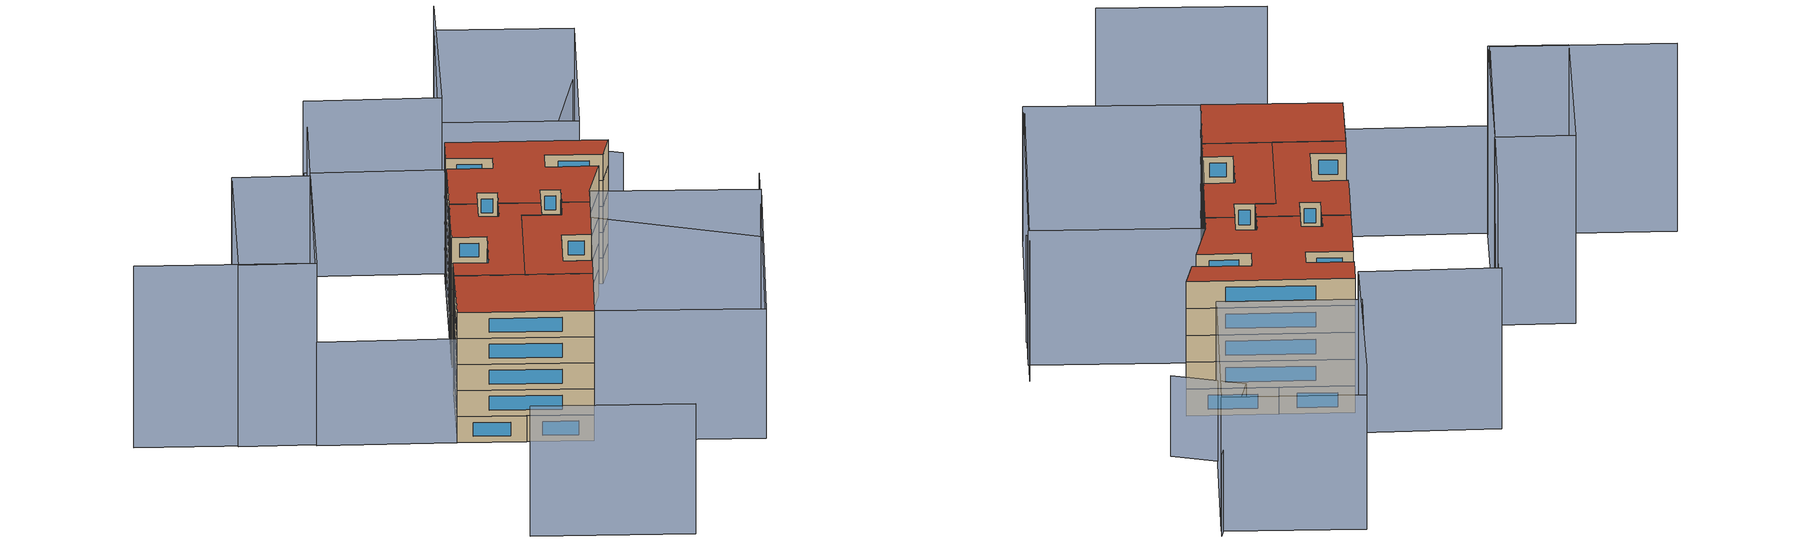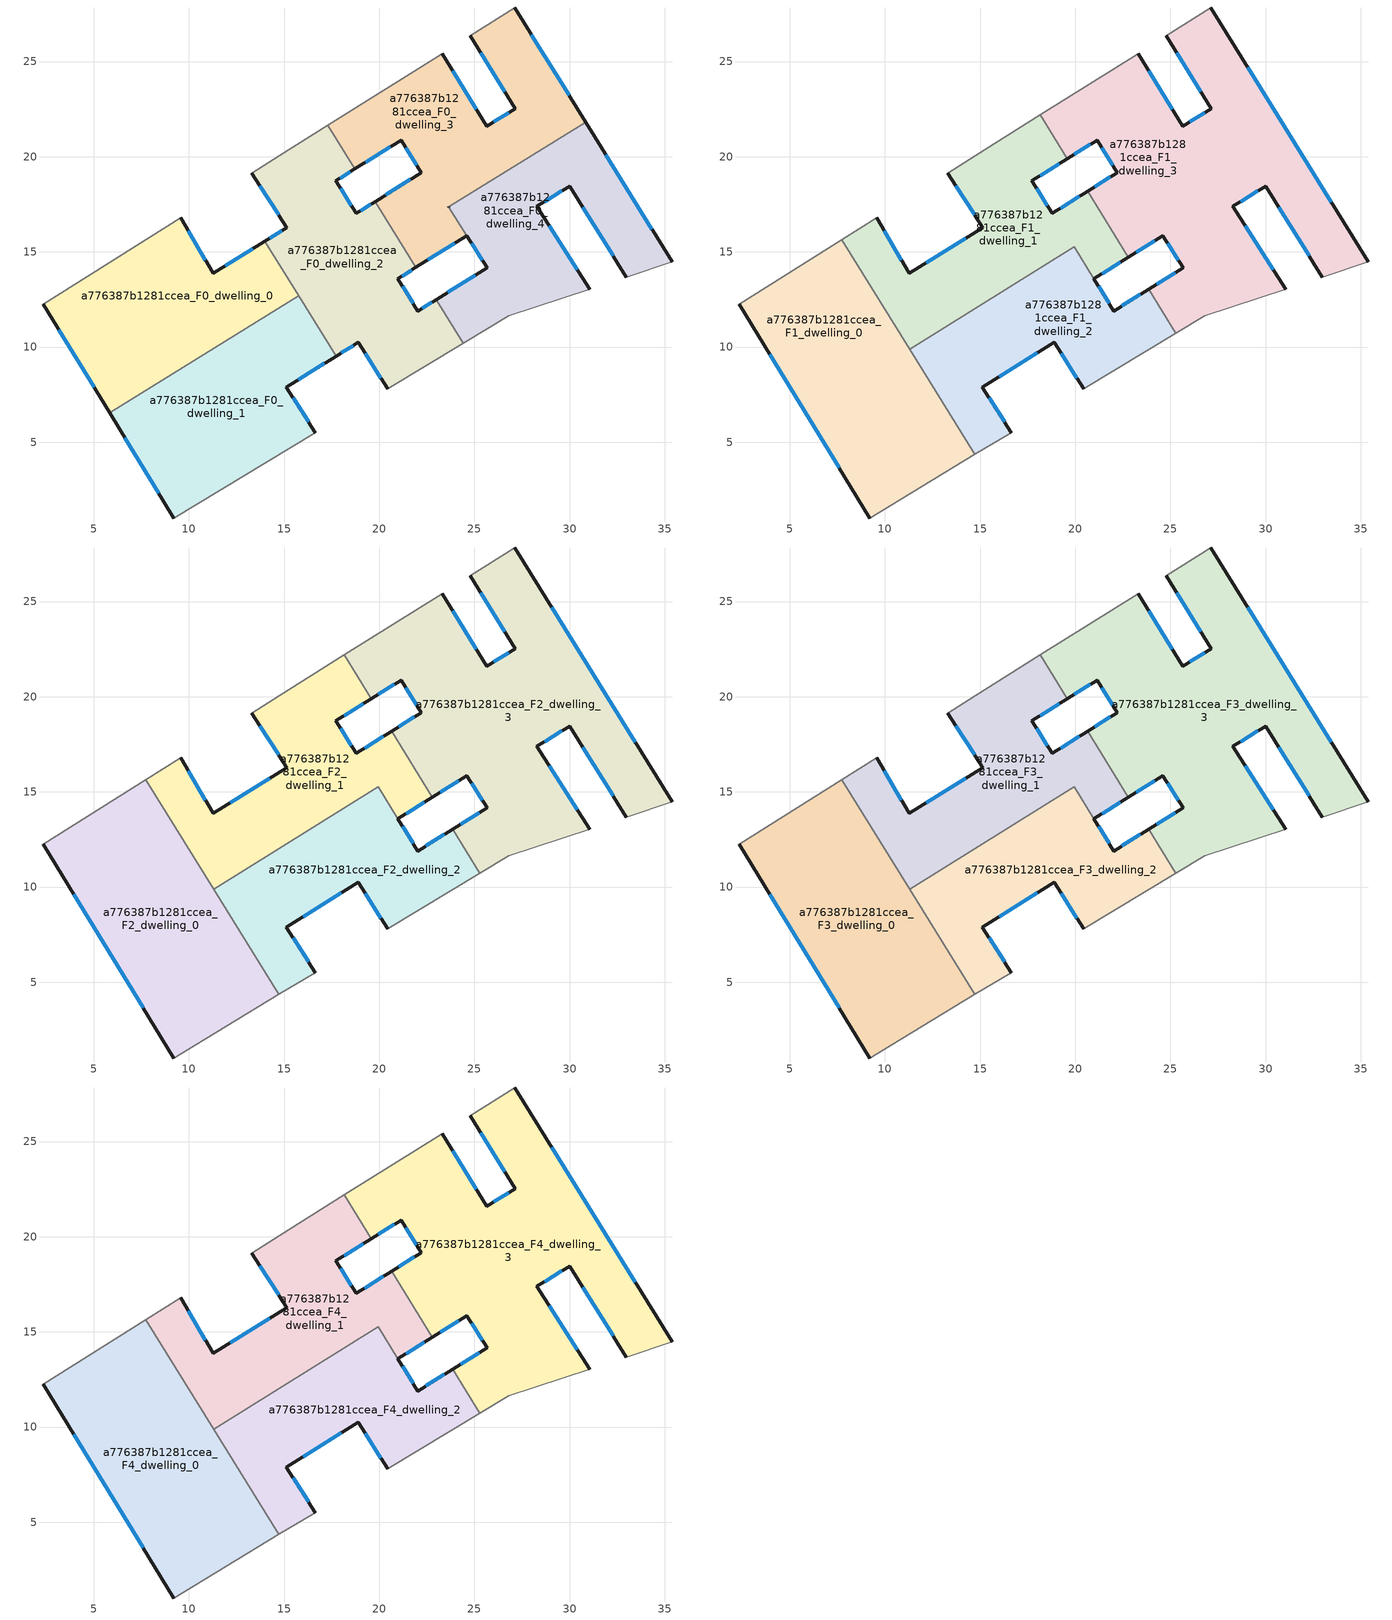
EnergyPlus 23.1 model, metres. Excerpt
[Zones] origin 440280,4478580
a776387b1281ccea_F0_dwelling_0
 floor ground (EU_floor_Construction): 13.99,15.56 15.76,12.69 5.83,6.54 2.34,12.26 9.56,16.8 11.27,13.88 z0
 wall outside (EU_wall_Construction): 13.99,15.56 11.27,13.88 9.56,16.8 / 2.34,12.26 5.83,6.54 z0:3
 wall to a776387b1281ccea_F0_dwelling_1 (EU_wall_Construction): 5.83,6.54 15.76,12.69 z0:3
 wall adiabatic (EU_wall_Construction): 9.56,16.8 2.34,12.26 z0:3
 wall to a776387b1281ccea_F0_dwelling_2 (EU_wall_Construction): 15.76,12.69 13.99,15.56 z0:3
 window (EU_Window_Construction): 10.87,14.56 9.96,16.11 / 13.35,15.16 11.91,14.27 / 3.16,10.92 5.02,7.88 z0.7:2.3
a776387b1281ccea_F0_dwelling_1
 floor ground (EU_floor_Construction): 15.76,12.69 17.73,9.52 15.12,7.89 16.65,5.51 9.2,1.01 5.83,6.54 z0
 wall outside (EU_wall_Construction): 5.83,6.54 9.2,1.01 / 16.65,5.51 15.12,7.89 17.73,9.52 z0:3
 wall adiabatic (EU_wall_Construction): 9.2,1.01 16.65,5.51 z0:3
 wall to a776387b1281ccea_F0_dwelling_2 (EU_wall_Construction): 17.73,9.52 15.76,12.69 z0:3
 window (EU_Window_Construction): 6.62,5.24 8.41,2.31 / 15.73,8.27 17.12,9.14 / 16.29,6.07 15.48,7.34 z0.7:2.3
a776387b1281ccea_F0_dwelling_2
 floor ground (EU_floor_Construction): 19.78,17.64 21.93,14.18 20.98,13.59 22.03,11.89 22.98,12.48 24.41,10.18 20.44,7.8 18.9,10.24 17.73,9.52 13.99,15.56 15.15,16.28 13.3,19.14 14.74,20.05 17.3,21.65 18.72,19.36 17.72,18.73 18.79,17.02 z0
 wall outside (EU_wall_Construction): 19.78,17.64 18.79,17.02 17.72,18.73 18.72,19.36 / 22.98,12.48 22.03,11.89 20.98,13.59 21.93,14.18 / 17.73,9.52 18.9,10.24 20.44,7.8 / 13.3,19.14 15.15,16.28 13.99,15.56 z0:3
 wall to a776387b1281ccea_F0_dwelling_3 (EU_wall_Construction): 18.72,19.36 17.3,21.65 / 21.93,14.18 19.78,17.64 z0:3
 wall to a776387b1281ccea_F0_dwelling_4 (EU_wall_Construction): 24.41,10.18 22.98,12.48 z0:3
 wall adiabatic (EU_wall_Construction): 20.44,7.8 24.41,10.18 / 17.3,21.65 14.74,20.05 13.3,19.14 z0:3
 window (EU_Window_Construction): 17.95,18.88 18.49,19.21 / 18.54,17.42 17.97,18.33 / 19.55,17.5 19.02,17.17 / 21.21,13.73 21.71,14.04 / 21.79,12.29 21.23,13.19 / 22.76,12.35 22.25,12.03 / 19.26,9.67 20.08,8.37 / 18,9.69 18.62,10.07 / 14.88,16.11 14.26,15.73 / 13.73,18.47 14.71,16.95 z0.7:2.3
a776387b1281ccea_F0_dwelling_3
 floor ground (EU_floor_Construction): 27.13,27.81 30.85,21.81 23.65,17.36 24.6,15.86 21.93,14.18 19.78,17.64 22.21,19.16 21.14,20.87 18.72,19.36 17.3,21.65 23.31,25.4 25.65,21.61 27.15,22.53 24.78,26.36 z0
 wall outside (EU_wall_Construction): 18.72,19.36 21.14,20.87 22.21,19.16 19.78,17.64 / 24.78,26.36 27.15,22.53 25.65,21.61 23.31,25.4 / 30.85,21.81 27.13,27.81 / 21.93,14.18 24.6,15.86 z0:3; 23.66,17.36,3 23.65,17.36,0 23.66,17.36,0
 wall adiabatic (EU_wall_Construction): 23.31,25.4 17.3,21.65 / 27.13,27.81 24.78,26.36 z0:3
 wall to a776387b1281ccea_F0_dwelling_4 (EU_wall_Construction): 23.66,17.36 30.85,21.81 / 24.6,15.86 23.65,17.36 z0:3
 window (EU_Window_Construction): 21.64,18.81 20.35,18 / 21.39,20.47 21.96,19.56 / 19.29,19.71 20.58,20.51 / 25.1,22.5 23.86,24.51 / 26.8,22.31 26,21.82 / 25.34,25.46 26.6,23.43 / 29.98,23.22 28,26.41 / 22.56,14.57 23.97,15.46 z0.7:2.3
a776387b1281ccea_F0_dwelling_4
 floor ground (EU_floor_Construction): 30.85,21.81 35.4,14.47 32.99,13.67 30,18.46 28.28,17.39 31.05,13.03 26.81,11.63 24.41,10.18 22.98,12.48 25.67,14.16 23.66,17.36 z0
 wall outside (EU_wall_Construction): 31.05,13.03 28.28,17.39 30,18.46 32.99,13.67 / 35.4,14.47 30.85,21.81 / 24.6,15.86 25.67,14.16 22.98,12.48 z0:3
 wall adiabatic (EU_wall_Construction): 24.41,10.18 26.81,11.63 31.05,13.03 / 32.99,13.67 35.4,14.47 z0:3
 window (EU_Window_Construction): 30.4,14.05 28.93,16.37 / 25.04,13.77 23.61,12.88 / 34.33,16.19 31.91,20.09 / 30.7,17.33 32.29,14.79 / 28.68,17.64 29.6,18.21 / 24.85,15.46 25.42,14.56 z0.7:2.3
a776387b1281ccea_F1_dwelling_0
 floor to a776387b1281ccea_F0_dwelling_0 (EU_floor_Construction): 7.73,15.64 11.28,9.92 5.83,6.54 2.34,12.26 z3
 floor to a776387b1281ccea_F0_dwelling_1 (EU_floor_Construction): 11.28,9.92 14.73,4.35 9.2,1.01 5.83,6.54 z3
 wall outside (EU_wall_Construction): 2.34,12.26 9.2,1.01 z3:6
 wall adiabatic (EU_wall_Construction): 9.2,1.01 14.73,4.35 / 7.73,15.64 2.34,12.26 z3:6
 wall to a776387b1281ccea_F1_dwelling_1 (EU_wall_Construction): 11.3,9.89 7.73,15.64 z3:6
 wall to a776387b1281ccea_F1_dwelling_2 (EU_wall_Construction): 14.73,4.35 11.3,9.89 z3:6
 window (EU_Window_Construction): 3.95,9.63 7.59,3.65 z3.7:5.3
a776387b1281ccea_F1_dwelling_1
 floor to a776387b1281ccea_F0_dwelling_2 (EU_floor_Construction): 18.72,19.36 17.72,18.73 18.79,17.02 19.78,17.64 21.93,14.18 20.98,13.59 19.96,15.25 15.78,12.67 13.99,15.56 15.15,16.28 13.3,19.14 14.74,20.05 17.3,21.65 z3
 floor to a776387b1281ccea_F0_dwelling_0 (EU_floor_Construction): 13.99,15.56 15.76,12.69 11.28,9.92 7.73,15.64 9.56,16.8 11.27,13.88 z3
 floor to a776387b1281ccea_F0_dwelling_3 (EU_floor_Construction): 20.65,18.19 22.8,14.72 21.93,14.18 19.78,17.64 z3; 18.17,22.19 19.59,19.9 18.72,19.36 17.3,21.65 z3
 floor to a776387b1281ccea_F0_dwelling_1 (EU_floor_Construction): 15.76,12.69 15.78,12.67 11.3,9.89 11.28,9.92 z3
 wall outside (EU_wall_Construction): 13.3,19.14 15.15,16.28 11.27,13.88 9.56,16.8 / 20.65,18.19 18.79,17.02 17.72,18.73 19.59,19.9 / 20.98,13.59 22.8,14.72 z3:6
 wall to a776387b1281ccea_F1_dwelling_2 (EU_wall_Construction): 11.3,9.89 19.96,15.25 20.98,13.59 z3:6
 wall adiabatic (EU_wall_Construction): 9.56,16.8 7.73,15.64 / 18.17,22.19 14.74,20.05 13.3,19.14 z3:6
 wall to a776387b1281ccea_F1_dwelling_3 (EU_wall_Construction): 19.59,19.9 18.17,22.19 / 22.8,14.72 20.65,18.19 z3:6
 window (EU_Window_Construction): 10.87,14.56 9.96,16.11 / 14.24,15.71 12.18,14.44 / 13.73,18.47 14.71,16.95 / 18.16,19 19.15,19.62 / 18.54,17.42 17.97,18.33 / 20.22,17.91 19.23,17.3 / 21.41,13.85 22.37,14.46 z3.7:5.3
a776387b1281ccea_F1_dwelling_2
 floor to a776387b1281ccea_F0_dwelling_1 (EU_floor_Construction): 15.78,12.67 17.73,9.52 15.12,7.89 16.65,5.51 14.73,4.35 11.3,9.89 z3
 floor to a776387b1281ccea_F0_dwelling_2 (EU_floor_Construction): 22.98,12.48 24.41,10.19 20.44,7.8 18.9,10.24 17.73,9.52 15.78,12.67 19.96,15.25 22.03,11.89 z3
 floor to a776387b1281ccea_F0_dwelling_4 (EU_floor_Construction): 23.85,13.02 25.28,10.71 24.41,10.19 22.98,12.48 z3
 wall outside (EU_wall_Construction): 16.65,5.51 15.12,7.89 18.9,10.24 20.44,7.8 / 23.85,13.03 22.03,11.89 20.98,13.59 z3:6
 wall to a776387b1281ccea_F1_dwelling_3 (EU_wall_Construction): 25.28,10.71 23.85,13.03 z3:6
 wall adiabatic (EU_wall_Construction): 20.44,7.8 25.28,10.71 / 14.73,4.35 16.65,5.51 z3:6
 window (EU_Window_Construction): 19.26,9.67 20.08,8.37 / 16.01,8.44 18.01,9.69 / 16.29,6.07 15.48,7.34 / 23.42,12.76 22.46,12.16 / 21.79,12.29 21.23,13.19 z3.7:5.3
a776387b1281ccea_F1_dwelling_3
 floor to a776387b1281ccea_F0_dwelling_3 (EU_floor_Construction): 27.13,27.81 30.85,21.81 23.65,17.36 24.6,15.86 22.8,14.72 20.65,18.19 22.21,19.16 21.14,20.87 19.59,19.9 18.17,22.19 23.31,25.4 25.65,21.61 27.15,22.53 24.78,26.36 z3
 floor to a776387b1281ccea_F0_dwelling_4 (EU_floor_Construction): 30.85,21.81 35.4,14.47 32.99,13.67 30,18.46 28.28,17.39 31.05,13.03 26.81,11.63 25.28,10.71 23.85,13.02 25.67,14.16 23.66,17.36 z3
 wall outside (EU_wall_Construction): 24.78,26.36 27.15,22.53 25.65,21.61 23.31,25.4 / 35.4,14.47 27.13,27.81 / 31.05,13.03 28.28,17.39 30,18.46 32.99,13.67 / 22.8,14.72 24.6,15.86 25.67,14.16 23.85,13.03 / 19.59,19.9 21.14,20.87 22.21,19.16 20.65,18.19 z3:6
 wall adiabatic (EU_wall_Construction): 27.13,27.81 24.78,26.36 / 32.99,13.67 35.4,14.47 / 25.28,10.71 26.81,11.63 31.05,13.03 / 23.31,25.4 18.17,22.19 z3:6
 window (EU_Window_Construction): 25.34,25.46 26.6,23.43 / 33.46,17.59 29.06,24.69 / 30.7,17.33 32.29,14.79 / 28.68,17.64 29.6,18.21 / 30.4,14.05 28.93,16.37 / 25.24,13.89 24.28,13.29 / 24.85,15.46 25.42,14.56 / 23.22,14.99 24.18,15.59 / 21.84,18.93 21.02,18.42 / 21.39,20.47 21.96,19.56 / 19.95,20.13 20.78,20.64 / 25.1,22.5 23.86,24.51 / 26.8,22.31 26,21.82 z3.7:5.3
a776387b1281ccea_F2_dwelling_0
 floor to a776387b1281ccea_F1_dwelling_0 (EU_floor_Construction): 7.73,15.64 14.73,4.35 9.2,1.01 2.34,12.26 z6
 wall outside (EU_wall_Construction): 2.34,12.26 9.2,1.01 z6:9
 wall adiabatic (EU_wall_Construction): 9.2,1.01 14.73,4.35 / 7.73,15.64 2.34,12.26 z6:9
 wall to a776387b1281ccea_F2_dwelling_1 (EU_wall_Construction): 11.3,9.89 7.73,15.64 z6:9
 wall to a776387b1281ccea_F2_dwelling_2 (EU_wall_Construction): 14.73,4.35 11.3,9.89 z6:9
 window (EU_Window_Construction): 3.95,9.63 7.59,3.65 z6.7:8.3
a776387b1281ccea_F2_dwelling_1
 floor to a776387b1281ccea_F1_dwelling_1 (EU_floor_Construction): 19.59,19.9 17.72,18.73 18.79,17.02 20.65,18.19 22.8,14.72 20.98,13.59 19.96,15.25 11.3,9.89 7.73,15.64 9.56,16.8 11.27,13.88 15.15,16.28 13.3,19.14 14.74,20.05 18.17,22.19 z6
 wall outside (EU_wall_Construction): 13.3,19.14 15.15,16.28 11.27,13.88 9.56,16.8 / 20.65,18.19 18.79,17.02 17.72,18.73 19.59,19.9 / 20.98,13.59 22.8,14.72 z6:9
 wall to a776387b1281ccea_F2_dwelling_2 (EU_wall_Construction): 11.3,9.89 19.96,15.25 20.98,13.59 z6:9
 wall adiabatic (EU_wall_Construction): 9.56,16.8 7.73,15.64 / 18.17,22.19 14.74,20.05 13.3,19.14 z6:9
 wall to a776387b1281ccea_F2_dwelling_3 (EU_wall_Construction): 19.59,19.9 18.17,22.19 / 22.8,14.72 20.65,18.19 z6:9
 window (EU_Window_Construction): 10.87,14.56 9.96,16.11 / 14.24,15.71 12.18,14.44 / 13.73,18.47 14.71,16.95 / 18.16,19 19.15,19.62 / 18.54,17.42 17.97,18.33 / 20.22,17.91 19.23,17.3 / 21.41,13.85 22.37,14.46 z6.7:8.3
a776387b1281ccea_F2_dwelling_2
 floor to a776387b1281ccea_F1_dwelling_2 (EU_floor_Construction): 23.85,13.03 25.28,10.71 20.44,7.8 18.9,10.24 15.12,7.89 16.65,5.51 14.73,4.35 11.3,9.89 19.96,15.25 22.03,11.89 z6
 wall outside (EU_wall_Construction): 16.65,5.51 15.12,7.89 18.9,10.24 20.44,7.8 / 23.85,13.03 22.03,11.89 20.98,13.59 z6:9
 wall to a776387b1281ccea_F2_dwelling_3 (EU_wall_Construction): 25.28,10.71 23.85,13.03 z6:9
 wall adiabatic (EU_wall_Construction): 20.44,7.8 25.28,10.71 / 14.73,4.35 16.65,5.51 z6:9
 window (EU_Window_Construction): 19.26,9.67 20.08,8.37 / 16.01,8.44 18.01,9.69 / 16.29,6.07 15.48,7.34 / 23.42,12.76 22.46,12.16 / 21.79,12.29 21.23,13.19 z6.7:8.3
a776387b1281ccea_F2_dwelling_3
 floor to a776387b1281ccea_F1_dwelling_3 (EU_floor_Construction): 27.13,27.81 35.4,14.47 32.99,13.67 30,18.46 28.28,17.39 31.05,13.03 26.81,11.63 25.28,10.71 23.85,13.03 25.67,14.16 24.6,15.86 22.8,14.72 20.65,18.19 22.21,19.16 21.14,20.87 19.59,19.9 18.17,22.19 23.31,25.4 25.65,21.61 27.15,22.53 24.78,26.36 z6
 wall outside (EU_wall_Construction): 24.78,26.36 27.15,22.53 25.65,21.61 23.31,25.4 / 35.4,14.47 27.13,27.81 / 31.05,13.03 28.28,17.39 30,18.46 32.99,13.67 / 22.8,14.72 24.6,15.86 25.67,14.16 23.85,13.03 / 19.59,19.9 21.14,20.87 22.21,19.16 20.65,18.19 z6:9
 wall adiabatic (EU_wall_Construction): 27.13,27.81 24.78,26.36 / 32.99,13.67 35.4,14.47 / 25.28,10.71 26.81,11.63 31.05,13.03 / 23.31,25.4 18.17,22.19 z6:9
 window (EU_Window_Construction): 25.34,25.46 26.6,23.43 / 33.46,17.59 29.06,24.69 / 30.7,17.33 32.29,14.79 / 28.68,17.64 29.6,18.21 / 30.4,14.05 28.93,16.37 / 25.24,13.89 24.28,13.29 / 24.85,15.46 25.42,14.56 / 23.22,14.99 24.18,15.59 / 21.84,18.93 21.02,18.42 / 21.39,20.47 21.96,19.56 / 19.95,20.13 20.78,20.64 / 25.1,22.5 23.86,24.51 / 26.8,22.31 26,21.82 z6.7:8.3
a776387b1281ccea_F3_dwelling_0
 floor to a776387b1281ccea_F2_dwelling_0 (EU_floor_Construction): 7.73,15.64 14.73,4.35 9.2,1.01 2.34,12.26 z9
 wall outside (EU_wall_Construction): 2.34,12.26 9.2,1.01 z9:12
 wall adiabatic (EU_wall_Construction): 9.2,1.01 14.73,4.35 / 7.73,15.64 2.34,12.26 z9:12
 wall to a776387b1281ccea_F3_dwelling_1 (EU_wall_Construction): 11.3,9.89 7.73,15.64 z9:12
 wall to a776387b1281ccea_F3_dwelling_2 (EU_wall_Construction): 14.73,4.35 11.3,9.89 z9:12
 window (EU_Window_Construction): 3.95,9.63 7.59,3.65 z9.7:11.3
a776387b1281ccea_F3_dwelling_1
 floor to a776387b1281ccea_F2_dwelling_1 (EU_floor_Construction): 19.59,19.9 17.72,18.73 18.79,17.02 20.65,18.19 22.8,14.72 20.98,13.59 19.96,15.25 11.3,9.89 7.73,15.64 9.56,16.8 11.27,13.88 15.15,16.28 13.3,19.14 14.74,20.05 18.17,22.19 z9
 wall outside (EU_wall_Construction): 13.3,19.14 15.15,16.28 11.27,13.88 9.56,16.8 / 20.65,18.19 18.79,17.02 17.72,18.73 19.59,19.9 / 20.98,13.59 22.8,14.72 z9:12
 wall to a776387b1281ccea_F3_dwelling_2 (EU_wall_Construction): 11.3,9.89 19.96,15.25 20.98,13.59 z9:12
 wall adiabatic (EU_wall_Construction): 9.56,16.8 7.73,15.64 / 18.17,22.19 14.74,20.05 13.3,19.14 z9:12
 wall to a776387b1281ccea_F3_dwelling_3 (EU_wall_Construction): 19.59,19.9 18.17,22.19 / 22.8,14.72 20.65,18.19 z9:12
 window (EU_Window_Construction): 10.87,14.56 9.96,16.11 / 14.24,15.71 12.18,14.44 / 13.73,18.47 14.71,16.95 / 18.16,19 19.15,19.62 / 18.54,17.42 17.97,18.33 / 20.22,17.91 19.23,17.3 / 21.41,13.85 22.37,14.46 z9.7:11.3
a776387b1281ccea_F3_dwelling_2
 floor to a776387b1281ccea_F2_dwelling_2 (EU_floor_Construction): 23.85,13.03 25.28,10.71 20.44,7.8 18.9,10.24 15.12,7.89 16.65,5.51 14.73,4.35 11.3,9.89 19.96,15.25 22.03,11.89 z9
 wall outside (EU_wall_Construction): 16.65,5.51 15.12,7.89 18.9,10.24 20.44,7.8 / 23.85,13.03 22.03,11.89 20.98,13.59 z9:12
 wall to a776387b1281ccea_F3_dwelling_3 (EU_wall_Construction): 25.28,10.71 23.85,13.03 z9:12
 wall adiabatic (EU_wall_Construction): 20.44,7.8 25.28,10.71 / 14.73,4.35 16.65,5.51 z9:12
 window (EU_Window_Construction): 19.26,9.67 20.08,8.37 / 16.01,8.44 18.01,9.69 / 16.29,6.07 15.48,7.34 / 23.42,12.76 22.46,12.16 / 21.79,12.29 21.23,13.19 z9.7:11.3
a776387b1281ccea_F3_dwelling_3
 floor to a776387b1281ccea_F2_dwelling_3 (EU_floor_Construction): 27.13,27.81 35.4,14.47 32.99,13.67 30,18.46 28.28,17.39 31.05,13.03 26.81,11.63 25.28,10.71 23.85,13.03 25.67,14.16 24.6,15.86 22.8,14.72 20.65,18.19 22.21,19.16 21.14,20.87 19.59,19.9 18.17,22.19 23.31,25.4 25.65,21.61 27.15,22.53 24.78,26.36 z9
 wall outside (EU_wall_Construction): 24.78,26.36 27.15,22.53 25.65,21.61 23.31,25.4 / 35.4,14.47 27.13,27.81 / 31.05,13.03 28.28,17.39 30,18.46 32.99,13.67 / 22.8,14.72 24.6,15.86 25.67,14.16 23.85,13.03 / 19.59,19.9 21.14,20.87 22.21,19.16 20.65,18.19 z9:12
 wall adiabatic (EU_wall_Construction): 27.13,27.81 24.78,26.36 / 32.99,13.67 35.4,14.47 / 25.28,10.71 26.81,11.63 31.05,13.03 / 23.31,25.4 18.17,22.19 z9:12
 window (EU_Window_Construction): 25.34,25.46 26.6,23.43 / 33.46,17.59 29.06,24.69 / 30.7,17.33 32.29,14.79 / 28.68,17.64 29.6,18.21 / 30.4,14.05 28.93,16.37 / 25.24,13.89 24.28,13.29 / 24.85,15.46 25.42,14.56 / 23.22,14.99 24.18,15.59 / 21.84,18.93 21.02,18.42 / 21.39,20.47 21.96,19.56 / 19.95,20.13 20.78,20.64 / 25.1,22.5 23.86,24.51 / 26.8,22.31 26,21.82 z9.7:11.3
a776387b1281ccea_F4_dwelling_0
 floor to a776387b1281ccea_F3_dwelling_0 (EU_floor_Construction): 7.73,15.64 14.73,4.35 9.2,1.01 2.34,12.26 z12
 wall outside (EU_wall_Construction): 2.34,12.26 9.2,1.01 z12:15
 wall adiabatic (EU_wall_Construction): 9.2,1.01 14.73,4.35 / 7.73,15.64 2.34,12.26 z12:15
 wall to a776387b1281ccea_F4_dwelling_1 (EU_wall_Construction): 11.3,9.89 7.73,15.64 z12:15
 wall to a776387b1281ccea_F4_dwelling_2 (EU_wall_Construction): 14.73,4.35 11.3,9.89 z12:15
 window (EU_Window_Construction): 3.95,9.63 7.59,3.65 z12.7:14.3
 roof outside (EU_roof_Construction): 14.73,4.35 7.73,15.64 2.34,12.26 9.2,1.01 z15
a776387b1281ccea_F4_dwelling_1
 floor to a776387b1281ccea_F3_dwelling_1 (EU_floor_Construction): 19.59,19.9 17.72,18.73 18.79,17.02 20.65,18.19 22.8,14.72 20.98,13.59 19.96,15.25 11.3,9.89 7.73,15.64 9.56,16.8 11.27,13.88 15.15,16.28 13.3,19.14 14.74,20.05 18.17,22.19 z12
 wall outside (EU_wall_Construction): 13.3,19.14 15.15,16.28 11.27,13.88 9.56,16.8 / 20.65,18.19 18.79,17.02 17.72,18.73 19.59,19.9 / 20.98,13.59 22.8,14.72 z12:15
 wall to a776387b1281ccea_F4_dwelling_2 (EU_wall_Construction): 11.3,9.89 19.96,15.25 20.98,13.59 z12:15
 wall adiabatic (EU_wall_Construction): 9.56,16.8 7.73,15.64 / 18.17,22.19 14.74,20.05 13.3,19.14 z12:15
 wall to a776387b1281ccea_F4_dwelling_3 (EU_wall_Construction): 19.59,19.9 18.17,22.19 / 22.8,14.72 20.65,18.19 z12:15
 window (EU_Window_Construction): 10.87,14.56 9.96,16.11 / 14.24,15.71 12.18,14.44 / 13.73,18.47 14.71,16.95 / 18.16,19 19.15,19.62 / 18.54,17.42 17.97,18.33 / 20.22,17.91 19.23,17.3 / 21.41,13.85 22.37,14.46 z12.7:14.3
 roof outside (EU_roof_Construction): 20.98,13.59 22.8,14.72 20.65,18.19 18.79,17.02 17.72,18.73 19.59,19.9 18.17,22.19 14.74,20.05 13.3,19.14 15.15,16.28 11.27,13.88 9.56,16.8 7.73,15.64 11.3,9.89 19.96,15.25 z15
a776387b1281ccea_F4_dwelling_2
 floor to a776387b1281ccea_F3_dwelling_2 (EU_floor_Construction): 23.85,13.03 25.28,10.71 20.44,7.8 18.9,10.24 15.12,7.89 16.65,5.51 14.73,4.35 11.3,9.89 19.96,15.25 22.03,11.89 z12
 wall outside (EU_wall_Construction): 16.65,5.51 15.12,7.89 18.9,10.24 20.44,7.8 / 23.85,13.03 22.03,11.89 20.98,13.59 z12:15
 wall to a776387b1281ccea_F4_dwelling_3 (EU_wall_Construction): 25.28,10.71 23.85,13.03 z12:15
 wall adiabatic (EU_wall_Construction): 20.44,7.8 25.28,10.71 / 14.73,4.35 16.65,5.51 z12:15
 window (EU_Window_Construction): 19.26,9.67 20.08,8.37 / 16.01,8.44 18.01,9.69 / 16.29,6.07 15.48,7.34 / 23.42,12.76 22.46,12.16 / 21.79,12.29 21.23,13.19 z12.7:14.3
 roof outside (EU_roof_Construction): 20.44,7.8 25.28,10.71 23.85,13.03 22.03,11.89 19.96,15.25 11.3,9.89 14.73,4.35 16.65,5.51 15.12,7.89 18.9,10.24 z15
a776387b1281ccea_F4_dwelling_3
 floor to a776387b1281ccea_F3_dwelling_3 (EU_floor_Construction): 27.13,27.81 35.4,14.47 32.99,13.67 30,18.46 28.28,17.39 31.05,13.03 26.81,11.63 25.28,10.71 23.85,13.03 25.67,14.16 24.6,15.86 22.8,14.72 20.65,18.19 22.21,19.16 21.14,20.87 19.59,19.9 18.17,22.19 23.31,25.4 25.65,21.61 27.15,22.53 24.78,26.36 z12
 wall outside (EU_wall_Construction): 24.78,26.36 27.15,22.53 25.65,21.61 23.31,25.4 / 35.4,14.47 27.13,27.81 / 31.05,13.03 28.28,17.39 30,18.46 32.99,13.67 / 22.8,14.72 24.6,15.86 25.67,14.16 23.85,13.03 / 19.59,19.9 21.14,20.87 22.21,19.16 20.65,18.19 z12:15
 wall adiabatic (EU_wall_Construction): 27.13,27.81 24.78,26.36 / 32.99,13.67 35.4,14.47 / 25.28,10.71 26.81,11.63 31.05,13.03 / 23.31,25.4 18.17,22.19 z12:15
 window (EU_Window_Construction): 25.34,25.46 26.6,23.43 / 33.46,17.59 29.06,24.69 / 30.7,17.33 32.29,14.79 / 28.68,17.64 29.6,18.21 / 30.4,14.05 28.93,16.37 / 25.24,13.89 24.28,13.29 / 24.85,15.46 25.42,14.56 / 23.22,14.99 24.18,15.59 / 21.84,18.93 21.02,18.42 / 21.39,20.47 21.96,19.56 / 19.95,20.13 20.78,20.64 / 25.1,22.5 23.86,24.51 / 26.8,22.31 26,21.82 z12.7:14.3
 roof outside (EU_roof_Construction): 35.4,14.47 27.13,27.81 24.78,26.36 27.15,22.53 25.65,21.61 23.31,25.4 18.17,22.19 19.59,19.9 21.14,20.87 22.21,19.16 20.65,18.19 22.8,14.72 24.6,15.86 25.67,14.16 23.85,13.03 25.28,10.71 26.81,11.63 31.05,13.03 28.28,17.39 30,18.46 32.99,13.67 z15
shading: -8.1,-1.78 0.13,-15.37 / 17.73,-12.95 37.56,-1 / 9.2,1.02 26.81,11.64 / 26.81,11.64 35.32,-2.47 / 35.32,-2.47 17.71,-13.1 / 17.71,-13.1 9.2,1.02 / 50.41,26.81 36.87,18.54 / 36.87,18.54 29.83,30.06 / 29.83,30.06 43.38,38.33 / 43.38,38.33 50.41,26.81 z0:15; 32.16,-4.48 26.79,11.62 / -4.83,23.65 19.79,39.14 / 19.79,39.14 26.96,27.74 / 26.96,27.74 2.35,12.25 / 2.35,12.25 -4.83,23.65 z0:12; 41.89,16.54 39.58,23.26 / 39.58,23.26 51.06,27.21 z0:9; 43.16,38.19 29.88,29.69 / 29.88,29.69 22.7,40.91 z0:18; 15.17,36.15 -4.76,23.92 / -4.76,23.92 -13.84,38.71 / -8.68,30.11 4.07,38.14 / 4.07,38.14 8.08,31.77 / 8.08,31.77 -4.67,23.74 / -4.67,23.74 -8.68,30.11 z0:21
[Building]
EU S2 Campaign: North Axis=0; Terrain=City; Solar Distribution=FullExterior
[Site:Location]
Madrid: Latitude=40.5; Longitude=-3.5; Time Zone=1; Elevation=609
[SizingPeriod:WeatherFileDays]
AnnualSizingPeriod: Begin Month=1; Begin Day of Month=1; End Month=12; End Day of Month=31; Day of Week for Start Day=Monday; Use Weather File Daylight Saving Period=No; Use Weather File Rain and Snow Indicators=No
[MATERIAL]
EU_InternalMass_Material: Roughness=MediumRough; Thickness=0.1; Conductivity=1; Density=1800; Specific Heat=900; Thermal Absorptance=0.9; Solar Absorptance=0.7; Visible Absorptance=0.7
[MATERIAL:NOMASS] Roughness=MediumRough; Thermal Absorptance=0.9; Solar Absorptance=0.7; Visible Absorptance=0.7
Name | Thermal Resistance
EU_wall_NoMass | 0.419739
EU_roof_NoMass | 0.352165
EU_floor_NoMass | 0.608284
[WINDOWMATERIAL:SIMPLEGLAZINGSYSTEM]
EU_Window_SimpleGlazing: UFactor=4.8352; Solar Heat Gain Coefficient=0.85; Visible Transmittance=0.85
[CONSTRUCTION]
EU_wall_Construction: EU_wall_NoMass
EU_roof_Construction: EU_roof_NoMass
EU_floor_Construction: EU_floor_NoMass
EU_InternalMass_Construction: EU_InternalMass_Material
EU_Window_Construction: EU_Window_SimpleGlazing
[ZONE] Type=1; Multiplier=1; Ceiling Height=autocalculate; Floor Area=autocalculate; Part of Total Floor Area=Yes
Name | Volume
a776387b1281ccea_F0_dwelling_0 | 203.528
a776387b1281ccea_F1_dwelling_0; a776387b1281ccea_F2_dwelling_0; a776387b1281ccea_F3_dwelling_0; a776387b1281ccea_F4_dwelling_0 | 254.444
a776387b1281ccea_F0_dwelling_1 | 203.563
a776387b1281ccea_F1_dwelling_1; a776387b1281ccea_F2_dwelling_1; a776387b1281ccea_F3_dwelling_1; a776387b1281ccea_F4_dwelling_1 | 205.191
a776387b1281ccea_F0_dwelling_2 | 203.554
a776387b1281ccea_F1_dwelling_2; a776387b1281ccea_F2_dwelling_2; a776387b1281ccea_F3_dwelling_2; a776387b1281ccea_F4_dwelling_2 | 180.093
a776387b1281ccea_F0_dwelling_3 | 220.347
a776387b1281ccea_F1_dwelling_3; a776387b1281ccea_F2_dwelling_3; a776387b1281ccea_F3_dwelling_3; a776387b1281ccea_F4_dwelling_3 | 377.997
a776387b1281ccea_F0_dwelling_4 | 186.723
[INTERNALMASS] Construction=EU_InternalMass_Construction
Name | Zone or ZoneList | Surface Area
a776387b1281ccea_F0_dwelling_0_EU_InternalMass | a776387b1281ccea_F0_dwelling_0 | 67.8421
a776387b1281ccea_F0_dwelling_1_EU_InternalMass | a776387b1281ccea_F0_dwelling_1 | 67.8567
a776387b1281ccea_F0_dwelling_2_EU_InternalMass | a776387b1281ccea_F0_dwelling_2 | 67.8515
a776387b1281ccea_F0_dwelling_3_EU_InternalMass | a776387b1281ccea_F0_dwelling_3 | 73.449
a776387b1281ccea_F0_dwelling_4_EU_InternalMass | a776387b1281ccea_F0_dwelling_4 | 62.2514
a776387b1281ccea_F1_dwelling_0_EU_InternalMass | a776387b1281ccea_F1_dwelling_0 | 84.8145
a776387b1281ccea_F1_dwelling_1_EU_InternalMass | a776387b1281ccea_F1_dwelling_1 | 68.3965
a776387b1281ccea_F1_dwelling_2_EU_InternalMass | a776387b1281ccea_F1_dwelling_2 | 60.0306
a776387b1281ccea_F1_dwelling_3_EU_InternalMass | a776387b1281ccea_F1_dwelling_3 | 125.999
a776387b1281ccea_F2_dwelling_0_EU_InternalMass | a776387b1281ccea_F2_dwelling_0 | 84.8145
a776387b1281ccea_F2_dwelling_1_EU_InternalMass | a776387b1281ccea_F2_dwelling_1 | 68.3965
a776387b1281ccea_F2_dwelling_2_EU_InternalMass | a776387b1281ccea_F2_dwelling_2 | 60.0306
a776387b1281ccea_F2_dwelling_3_EU_InternalMass | a776387b1281ccea_F2_dwelling_3 | 125.999
a776387b1281ccea_F3_dwelling_0_EU_InternalMass | a776387b1281ccea_F3_dwelling_0 | 84.8145
a776387b1281ccea_F3_dwelling_1_EU_InternalMass | a776387b1281ccea_F3_dwelling_1 | 68.3965
a776387b1281ccea_F3_dwelling_2_EU_InternalMass | a776387b1281ccea_F3_dwelling_2 | 60.0306
a776387b1281ccea_F3_dwelling_3_EU_InternalMass | a776387b1281ccea_F3_dwelling_3 | 125.999
a776387b1281ccea_F4_dwelling_0_EU_InternalMass | a776387b1281ccea_F4_dwelling_0 | 84.8145
a776387b1281ccea_F4_dwelling_1_EU_InternalMass | a776387b1281ccea_F4_dwelling_1 | 68.3965
a776387b1281ccea_F4_dwelling_2_EU_InternalMass | a776387b1281ccea_F4_dwelling_2 | 60.0306
a776387b1281ccea_F4_dwelling_3_EU_InternalMass | a776387b1281ccea_F4_dwelling_3 | 125.999
[OTHEREQUIPMENT] Fuel Type=Electricity; Design Level Calculation Method=Watts/Area; Power per Zone Floor Area=1; Fraction Latent=0; Fraction Radiant=0; Fraction Lost=0; Carbon Dioxide Generation Rate=0; EndUse Subcategory=EU_Step8_InternalGains
Name | Zone or ZoneList or Space or SpaceList | Schedule
EU_Step8_InternalGain_a776387b1281ccea_F0_dwelling_0_f000 | a776387b1281ccea_F0_dwelling_0 | EU_Step8_GainSchedule_a776387b1281ccea_F0_dwelling_0_f000
EU_Step8_InternalGain_a776387b1281ccea_F0_dwelling_1_f000 | a776387b1281ccea_F0_dwelling_1 | EU_Step8_GainSchedule_a776387b1281ccea_F0_dwelling_1_f000
EU_Step8_InternalGain_a776387b1281ccea_F0_dwelling_2_f000 | a776387b1281ccea_F0_dwelling_2 | EU_Step8_GainSchedule_a776387b1281ccea_F0_dwelling_2_f000
EU_Step8_InternalGain_a776387b1281ccea_F0_dwelling_3_f000 | a776387b1281ccea_F0_dwelling_3 | EU_Step8_GainSchedule_a776387b1281ccea_F0_dwelling_3_f000
EU_Step8_InternalGain_a776387b1281ccea_F0_dwelling_4_f000 | a776387b1281ccea_F0_dwelling_4 | EU_Step8_GainSchedule_a776387b1281ccea_F0_dwelling_4_f000
EU_Step8_InternalGain_a776387b1281ccea_F1_dwelling_0_f000 | a776387b1281ccea_F1_dwelling_0 | EU_Step8_GainSchedule_a776387b1281ccea_F1_dwelling_0_f000
EU_Step8_InternalGain_a776387b1281ccea_F1_dwelling_1_f000 | a776387b1281ccea_F1_dwelling_1 | EU_Step8_GainSchedule_a776387b1281ccea_F1_dwelling_1_f000
EU_Step8_InternalGain_a776387b1281ccea_F1_dwelling_2_f000 | a776387b1281ccea_F1_dwelling_2 | EU_Step8_GainSchedule_a776387b1281ccea_F1_dwelling_2_f000
EU_Step8_InternalGain_a776387b1281ccea_F1_dwelling_3_f000 | a776387b1281ccea_F1_dwelling_3 | EU_Step8_GainSchedule_a776387b1281ccea_F1_dwelling_3_f000
EU_Step8_InternalGain_a776387b1281ccea_F2_dwelling_0_f000 | a776387b1281ccea_F2_dwelling_0 | EU_Step8_GainSchedule_a776387b1281ccea_F2_dwelling_0_f000
EU_Step8_InternalGain_a776387b1281ccea_F2_dwelling_1_f000 | a776387b1281ccea_F2_dwelling_1 | EU_Step8_GainSchedule_a776387b1281ccea_F2_dwelling_1_f000
EU_Step8_InternalGain_a776387b1281ccea_F2_dwelling_2_f000 | a776387b1281ccea_F2_dwelling_2 | EU_Step8_GainSchedule_a776387b1281ccea_F2_dwelling_2_f000
EU_Step8_InternalGain_a776387b1281ccea_F2_dwelling_3_f000 | a776387b1281ccea_F2_dwelling_3 | EU_Step8_GainSchedule_a776387b1281ccea_F2_dwelling_3_f000
EU_Step8_InternalGain_a776387b1281ccea_F3_dwelling_0_f000 | a776387b1281ccea_F3_dwelling_0 | EU_Step8_GainSchedule_a776387b1281ccea_F3_dwelling_0_f000
EU_Step8_InternalGain_a776387b1281ccea_F3_dwelling_1_f000 | a776387b1281ccea_F3_dwelling_1 | EU_Step8_GainSchedule_a776387b1281ccea_F3_dwelling_1_f000
EU_Step8_InternalGain_a776387b1281ccea_F3_dwelling_2_f000 | a776387b1281ccea_F3_dwelling_2 | EU_Step8_GainSchedule_a776387b1281ccea_F3_dwelling_2_f000
EU_Step8_InternalGain_a776387b1281ccea_F3_dwelling_3_f000 | a776387b1281ccea_F3_dwelling_3 | EU_Step8_GainSchedule_a776387b1281ccea_F3_dwelling_3_f000
EU_Step8_InternalGain_a776387b1281ccea_F4_dwelling_0_f000 | a776387b1281ccea_F4_dwelling_0 | EU_Step8_GainSchedule_a776387b1281ccea_F4_dwelling_0_f000
EU_Step8_InternalGain_a776387b1281ccea_F4_dwelling_1_f000 | a776387b1281ccea_F4_dwelling_1 | EU_Step8_GainSchedule_a776387b1281ccea_F4_dwelling_1_f000
EU_Step8_InternalGain_a776387b1281ccea_F4_dwelling_2_f000 | a776387b1281ccea_F4_dwelling_2 | EU_Step8_GainSchedule_a776387b1281ccea_F4_dwelling_2_f000
EU_Step8_InternalGain_a776387b1281ccea_F4_dwelling_3_f000 | a776387b1281ccea_F4_dwelling_3 | EU_Step8_GainSchedule_a776387b1281ccea_F4_dwelling_3_f000
[ZONEVENTILATION:DESIGNFLOWRATE] Schedule=EU_AlwaysOn; Design Flow Rate Calculation Method=AirChanges/Hour; Air Changes per Hour=0.703302; Ventilation Type=Natural; Fan Pressure Rise=0; Fan Total Efficiency=1; Constant Term Coefficient=1; Temperature Term Coefficient=0; Velocity Term Coefficient=0; Velocity Squared Term Coefficient=0; Minimum Indoor Temperature=-100; Maximum Indoor Temperature=100; Delta Temperature=-100; Minimum Outdoor Temperature=-100; Maximum Outdoor Temperature=100; Maximum Wind Speed=40
Name | Zone or ZoneList or Space or SpaceList
EU_ConstantAir_a776387b1281ccea_F0_dwelling_0 | a776387b1281ccea_F0_dwelling_0
EU_ConstantAir_a776387b1281ccea_F0_dwelling_1 | a776387b1281ccea_F0_dwelling_1
EU_ConstantAir_a776387b1281ccea_F0_dwelling_2 | a776387b1281ccea_F0_dwelling_2
EU_ConstantAir_a776387b1281ccea_F0_dwelling_3 | a776387b1281ccea_F0_dwelling_3
EU_ConstantAir_a776387b1281ccea_F0_dwelling_4 | a776387b1281ccea_F0_dwelling_4
EU_ConstantAir_a776387b1281ccea_F1_dwelling_0 | a776387b1281ccea_F1_dwelling_0
EU_ConstantAir_a776387b1281ccea_F1_dwelling_1 | a776387b1281ccea_F1_dwelling_1
EU_ConstantAir_a776387b1281ccea_F1_dwelling_2 | a776387b1281ccea_F1_dwelling_2
EU_ConstantAir_a776387b1281ccea_F1_dwelling_3 | a776387b1281ccea_F1_dwelling_3
EU_ConstantAir_a776387b1281ccea_F2_dwelling_0 | a776387b1281ccea_F2_dwelling_0
EU_ConstantAir_a776387b1281ccea_F2_dwelling_1 | a776387b1281ccea_F2_dwelling_1
EU_ConstantAir_a776387b1281ccea_F2_dwelling_2 | a776387b1281ccea_F2_dwelling_2
EU_ConstantAir_a776387b1281ccea_F2_dwelling_3 | a776387b1281ccea_F2_dwelling_3
EU_ConstantAir_a776387b1281ccea_F3_dwelling_0 | a776387b1281ccea_F3_dwelling_0
EU_ConstantAir_a776387b1281ccea_F3_dwelling_1 | a776387b1281ccea_F3_dwelling_1
EU_ConstantAir_a776387b1281ccea_F3_dwelling_2 | a776387b1281ccea_F3_dwelling_2
EU_ConstantAir_a776387b1281ccea_F3_dwelling_3 | a776387b1281ccea_F3_dwelling_3
EU_ConstantAir_a776387b1281ccea_F4_dwelling_0 | a776387b1281ccea_F4_dwelling_0
EU_ConstantAir_a776387b1281ccea_F4_dwelling_1 | a776387b1281ccea_F4_dwelling_1
EU_ConstantAir_a776387b1281ccea_F4_dwelling_2 | a776387b1281ccea_F4_dwelling_2
EU_ConstantAir_a776387b1281ccea_F4_dwelling_3 | a776387b1281ccea_F4_dwelling_3
[HVACTEMPLATE:THERMOSTAT] Constant Heating Setpoint=20; Constant Cooling Setpoint=50
EU_HeatOnly_a776387b1281ccea_F0_dwelling_0; EU_HeatOnly_a776387b1281ccea_F0_dwelling_1; EU_HeatOnly_a776387b1281ccea_F0_dwelling_2; EU_HeatOnly_a776387b1281ccea_F0_dwelling_3; EU_HeatOnly_a776387b1281ccea_F0_dwelling_4; EU_HeatOnly_a776387b1281ccea_F1_dwelling_0; EU_HeatOnly_a776387b1281ccea_F1_dwelling_1; EU_HeatOnly_a776387b1281ccea_F1_dwelling_2; EU_HeatOnly_a776387b1281ccea_F1_dwelling_3; EU_HeatOnly_a776387b1281ccea_F2_dwelling_0; EU_HeatOnly_a776387b1281ccea_F2_dwelling_1; EU_HeatOnly_a776387b1281ccea_F2_dwelling_2; EU_HeatOnly_a776387b1281ccea_F2_dwelling_3; EU_HeatOnly_a776387b1281ccea_F3_dwelling_0; EU_HeatOnly_a776387b1281ccea_F3_dwelling_1; EU_HeatOnly_a776387b1281ccea_F3_dwelling_2; EU_HeatOnly_a776387b1281ccea_F3_dwelling_3; EU_HeatOnly_a776387b1281ccea_F4_dwelling_0; EU_HeatOnly_a776387b1281ccea_F4_dwelling_1; EU_HeatOnly_a776387b1281ccea_F4_dwelling_2; EU_HeatOnly_a776387b1281ccea_F4_dwelling_3
[HVACTEMPLATE:ZONE:IDEALLOADSAIRSYSTEM] System Availability Schedule=EU_AlwaysOn; Maximum Heating Supply Air Temperature=50; Minimum Cooling Supply Air Temperature=13; Maximum Heating Supply Air Humidity Ratio=0.0156; Minimum Cooling Supply Air Humidity Ratio=0.0077; Heating Limit=NoLimit; Cooling Limit=NoLimit; Heating Availability Schedule=EU_AlwaysOn; Cooling Availability Schedule=EU_CoolingOff; Dehumidification Control Type=ConstantSensibleHeatRatio; Cooling Sensible Heat Ratio=0.7; Dehumidification Setpoint=60; Humidification Control Type=None; Humidification Setpoint=30; Outdoor Air Method=None; Outdoor Air Flow Rate per Person=0.00944; Outdoor Air Flow Rate per Zone Floor Area=0; Outdoor Air Flow Rate per Zone=0; Demand Controlled Ventilation Type=None; Outdoor Air Economizer Type=NoEconomizer; Heat Recovery Type=None; Sensible Heat Recovery Effectiveness=0.7; Latent Heat Recovery Effectiveness=0.65
Name | Template Thermostat
a776387b1281ccea_F0_dwelling_0 | EU_HeatOnly_a776387b1281ccea_F0_dwelling_0
a776387b1281ccea_F0_dwelling_1 | EU_HeatOnly_a776387b1281ccea_F0_dwelling_1
a776387b1281ccea_F0_dwelling_2 | EU_HeatOnly_a776387b1281ccea_F0_dwelling_2
a776387b1281ccea_F0_dwelling_3 | EU_HeatOnly_a776387b1281ccea_F0_dwelling_3
a776387b1281ccea_F0_dwelling_4 | EU_HeatOnly_a776387b1281ccea_F0_dwelling_4
a776387b1281ccea_F1_dwelling_0 | EU_HeatOnly_a776387b1281ccea_F1_dwelling_0
a776387b1281ccea_F1_dwelling_1 | EU_HeatOnly_a776387b1281ccea_F1_dwelling_1
a776387b1281ccea_F1_dwelling_2 | EU_HeatOnly_a776387b1281ccea_F1_dwelling_2
a776387b1281ccea_F1_dwelling_3 | EU_HeatOnly_a776387b1281ccea_F1_dwelling_3
a776387b1281ccea_F2_dwelling_0 | EU_HeatOnly_a776387b1281ccea_F2_dwelling_0
a776387b1281ccea_F2_dwelling_1 | EU_HeatOnly_a776387b1281ccea_F2_dwelling_1
a776387b1281ccea_F2_dwelling_2 | EU_HeatOnly_a776387b1281ccea_F2_dwelling_2
a776387b1281ccea_F2_dwelling_3 | EU_HeatOnly_a776387b1281ccea_F2_dwelling_3
a776387b1281ccea_F3_dwelling_0 | EU_HeatOnly_a776387b1281ccea_F3_dwelling_0
a776387b1281ccea_F3_dwelling_1 | EU_HeatOnly_a776387b1281ccea_F3_dwelling_1
a776387b1281ccea_F3_dwelling_2 | EU_HeatOnly_a776387b1281ccea_F3_dwelling_2
a776387b1281ccea_F3_dwelling_3 | EU_HeatOnly_a776387b1281ccea_F3_dwelling_3
a776387b1281ccea_F4_dwelling_0 | EU_HeatOnly_a776387b1281ccea_F4_dwelling_0
a776387b1281ccea_F4_dwelling_1 | EU_HeatOnly_a776387b1281ccea_F4_dwelling_1
a776387b1281ccea_F4_dwelling_2 | EU_HeatOnly_a776387b1281ccea_F4_dwelling_2
a776387b1281ccea_F4_dwelling_3 | EU_HeatOnly_a776387b1281ccea_F4_dwelling_3
[SIZING:ZONE] Zone Cooling Design Supply Air Temperature Input Method=SupplyAirTemperature; Zone Cooling Design Supply Air Temperature=13; Zone Heating Design Supply Air Temperature Input Method=SupplyAirTemperature; Zone Heating Design Supply Air Temperature=50; Zone Cooling Design Supply Air Humidity Ratio=0.008; Zone Heating Design Supply Air Humidity Ratio=0.008; Cooling Design Air Flow Method=DesignDay; Cooling Design Air Flow Rate=0; Cooling Minimum Air Flow per Zone Floor Area=0.000762; Cooling Minimum Air Flow=0; Cooling Minimum Air Flow Fraction=0.2; Heating Design Air Flow Method=DesignDay; Heating Design Air Flow Rate=0; Heating Maximum Air Flow per Zone Floor Area=0.002032; Heating Maximum Air Flow=0.141576; Heating Maximum Air Flow Fraction=0.3; Account for Dedicated Outdoor Air System=No; Dedicated Outdoor Air System Control Strategy=NeutralSupplyAir; Dedicated Outdoor Air Low Setpoint Temperature for Design=autosize; Dedicated Outdoor Air High Setpoint Temperature for Design=autosize; Zone Load Sizing Method=Sensible Load Only No Latent Load; Zone Latent Cooling Design Supply Air Humidity Ratio Input Method=HumidityRatioDifference; Zone Cooling Design Supply Air Humidity Ratio Difference=0.005; Zone Latent Heating Design Supply Air Humidity Ratio Input Method=HumidityRatioDifference; Zone Humidification Design Supply Air Humidity Ratio Difference=0.005
a776387b1281ccea_F0_dwelling_0; a776387b1281ccea_F0_dwelling_1; a776387b1281ccea_F0_dwelling_2; a776387b1281ccea_F0_dwelling_3; a776387b1281ccea_F0_dwelling_4; a776387b1281ccea_F1_dwelling_0; a776387b1281ccea_F1_dwelling_1; a776387b1281ccea_F1_dwelling_2; a776387b1281ccea_F1_dwelling_3; a776387b1281ccea_F2_dwelling_0; a776387b1281ccea_F2_dwelling_1; a776387b1281ccea_F2_dwelling_2; a776387b1281ccea_F2_dwelling_3; a776387b1281ccea_F3_dwelling_0; a776387b1281ccea_F3_dwelling_1; a776387b1281ccea_F3_dwelling_2; a776387b1281ccea_F3_dwelling_3; a776387b1281ccea_F4_dwelling_0; a776387b1281ccea_F4_dwelling_1; a776387b1281ccea_F4_dwelling_2; a776387b1281ccea_F4_dwelling_3
[SCHEDULE:CONSTANT]
Name | Hourly Value
EU_AlwaysOn | 1
EU_CoolingOff | 0
[SCHEDULE:FILE] Column Number=1; Rows to Skip at Top=0; Number of Hours of Data=8760; Column Separator=Comma; Interpolate to Timestep=No; Minutes per Item=60; Adjust Schedule for Daylight Savings=Yes
Name | File
EU_Step8_GainSchedule_a776387b1281ccea_F0_dwelling_0_f000 | ../../schedules/a776387b1281ccea/a776387b1281ccea_F0_dwelling_0_f000_gain.csv
EU_Step8_GainSchedule_a776387b1281ccea_F0_dwelling_1_f000 | ../../schedules/a776387b1281ccea/a776387b1281ccea_F0_dwelling_1_f000_gain.csv
EU_Step8_GainSchedule_a776387b1281ccea_F0_dwelling_2_f000 | ../../schedules/a776387b1281ccea/a776387b1281ccea_F0_dwelling_2_f000_gain.csv
EU_Step8_GainSchedule_a776387b1281ccea_F0_dwelling_3_f000 | ../../schedules/a776387b1281ccea/a776387b1281ccea_F0_dwelling_3_f000_gain.csv
EU_Step8_GainSchedule_a776387b1281ccea_F0_dwelling_4_f000 | ../../schedules/a776387b1281ccea/a776387b1281ccea_F0_dwelling_4_f000_gain.csv
EU_Step8_GainSchedule_a776387b1281ccea_F1_dwelling_0_f000 | ../../schedules/a776387b1281ccea/a776387b1281ccea_F1_dwelling_0_f000_gain.csv
EU_Step8_GainSchedule_a776387b1281ccea_F1_dwelling_1_f000 | ../../schedules/a776387b1281ccea/a776387b1281ccea_F1_dwelling_1_f000_gain.csv
EU_Step8_GainSchedule_a776387b1281ccea_F1_dwelling_2_f000 | ../../schedules/a776387b1281ccea/a776387b1281ccea_F1_dwelling_2_f000_gain.csv
EU_Step8_GainSchedule_a776387b1281ccea_F1_dwelling_3_f000 | ../../schedules/a776387b1281ccea/a776387b1281ccea_F1_dwelling_3_f000_gain.csv
EU_Step8_GainSchedule_a776387b1281ccea_F2_dwelling_0_f000 | ../../schedules/a776387b1281ccea/a776387b1281ccea_F2_dwelling_0_f000_gain.csv
EU_Step8_GainSchedule_a776387b1281ccea_F2_dwelling_1_f000 | ../../schedules/a776387b1281ccea/a776387b1281ccea_F2_dwelling_1_f000_gain.csv
EU_Step8_GainSchedule_a776387b1281ccea_F2_dwelling_2_f000 | ../../schedules/a776387b1281ccea/a776387b1281ccea_F2_dwelling_2_f000_gain.csv
EU_Step8_GainSchedule_a776387b1281ccea_F2_dwelling_3_f000 | ../../schedules/a776387b1281ccea/a776387b1281ccea_F2_dwelling_3_f000_gain.csv
EU_Step8_GainSchedule_a776387b1281ccea_F3_dwelling_0_f000 | ../../schedules/a776387b1281ccea/a776387b1281ccea_F3_dwelling_0_f000_gain.csv
EU_Step8_GainSchedule_a776387b1281ccea_F3_dwelling_1_f000 | ../../schedules/a776387b1281ccea/a776387b1281ccea_F3_dwelling_1_f000_gain.csv
EU_Step8_GainSchedule_a776387b1281ccea_F3_dwelling_2_f000 | ../../schedules/a776387b1281ccea/a776387b1281ccea_F3_dwelling_2_f000_gain.csv
EU_Step8_GainSchedule_a776387b1281ccea_F3_dwelling_3_f000 | ../../schedules/a776387b1281ccea/a776387b1281ccea_F3_dwelling_3_f000_gain.csv
EU_Step8_GainSchedule_a776387b1281ccea_F4_dwelling_0_f000 | ../../schedules/a776387b1281ccea/a776387b1281ccea_F4_dwelling_0_f000_gain.csv
EU_Step8_GainSchedule_a776387b1281ccea_F4_dwelling_1_f000 | ../../schedules/a776387b1281ccea/a776387b1281ccea_F4_dwelling_1_f000_gain.csv
EU_Step8_GainSchedule_a776387b1281ccea_F4_dwelling_2_f000 | ../../schedules/a776387b1281ccea/a776387b1281ccea_F4_dwelling_2_f000_gain.csv
EU_Step8_GainSchedule_a776387b1281ccea_F4_dwelling_3_f000 | ../../schedules/a776387b1281ccea/a776387b1281ccea_F4_dwelling_3_f000_gain.csv
